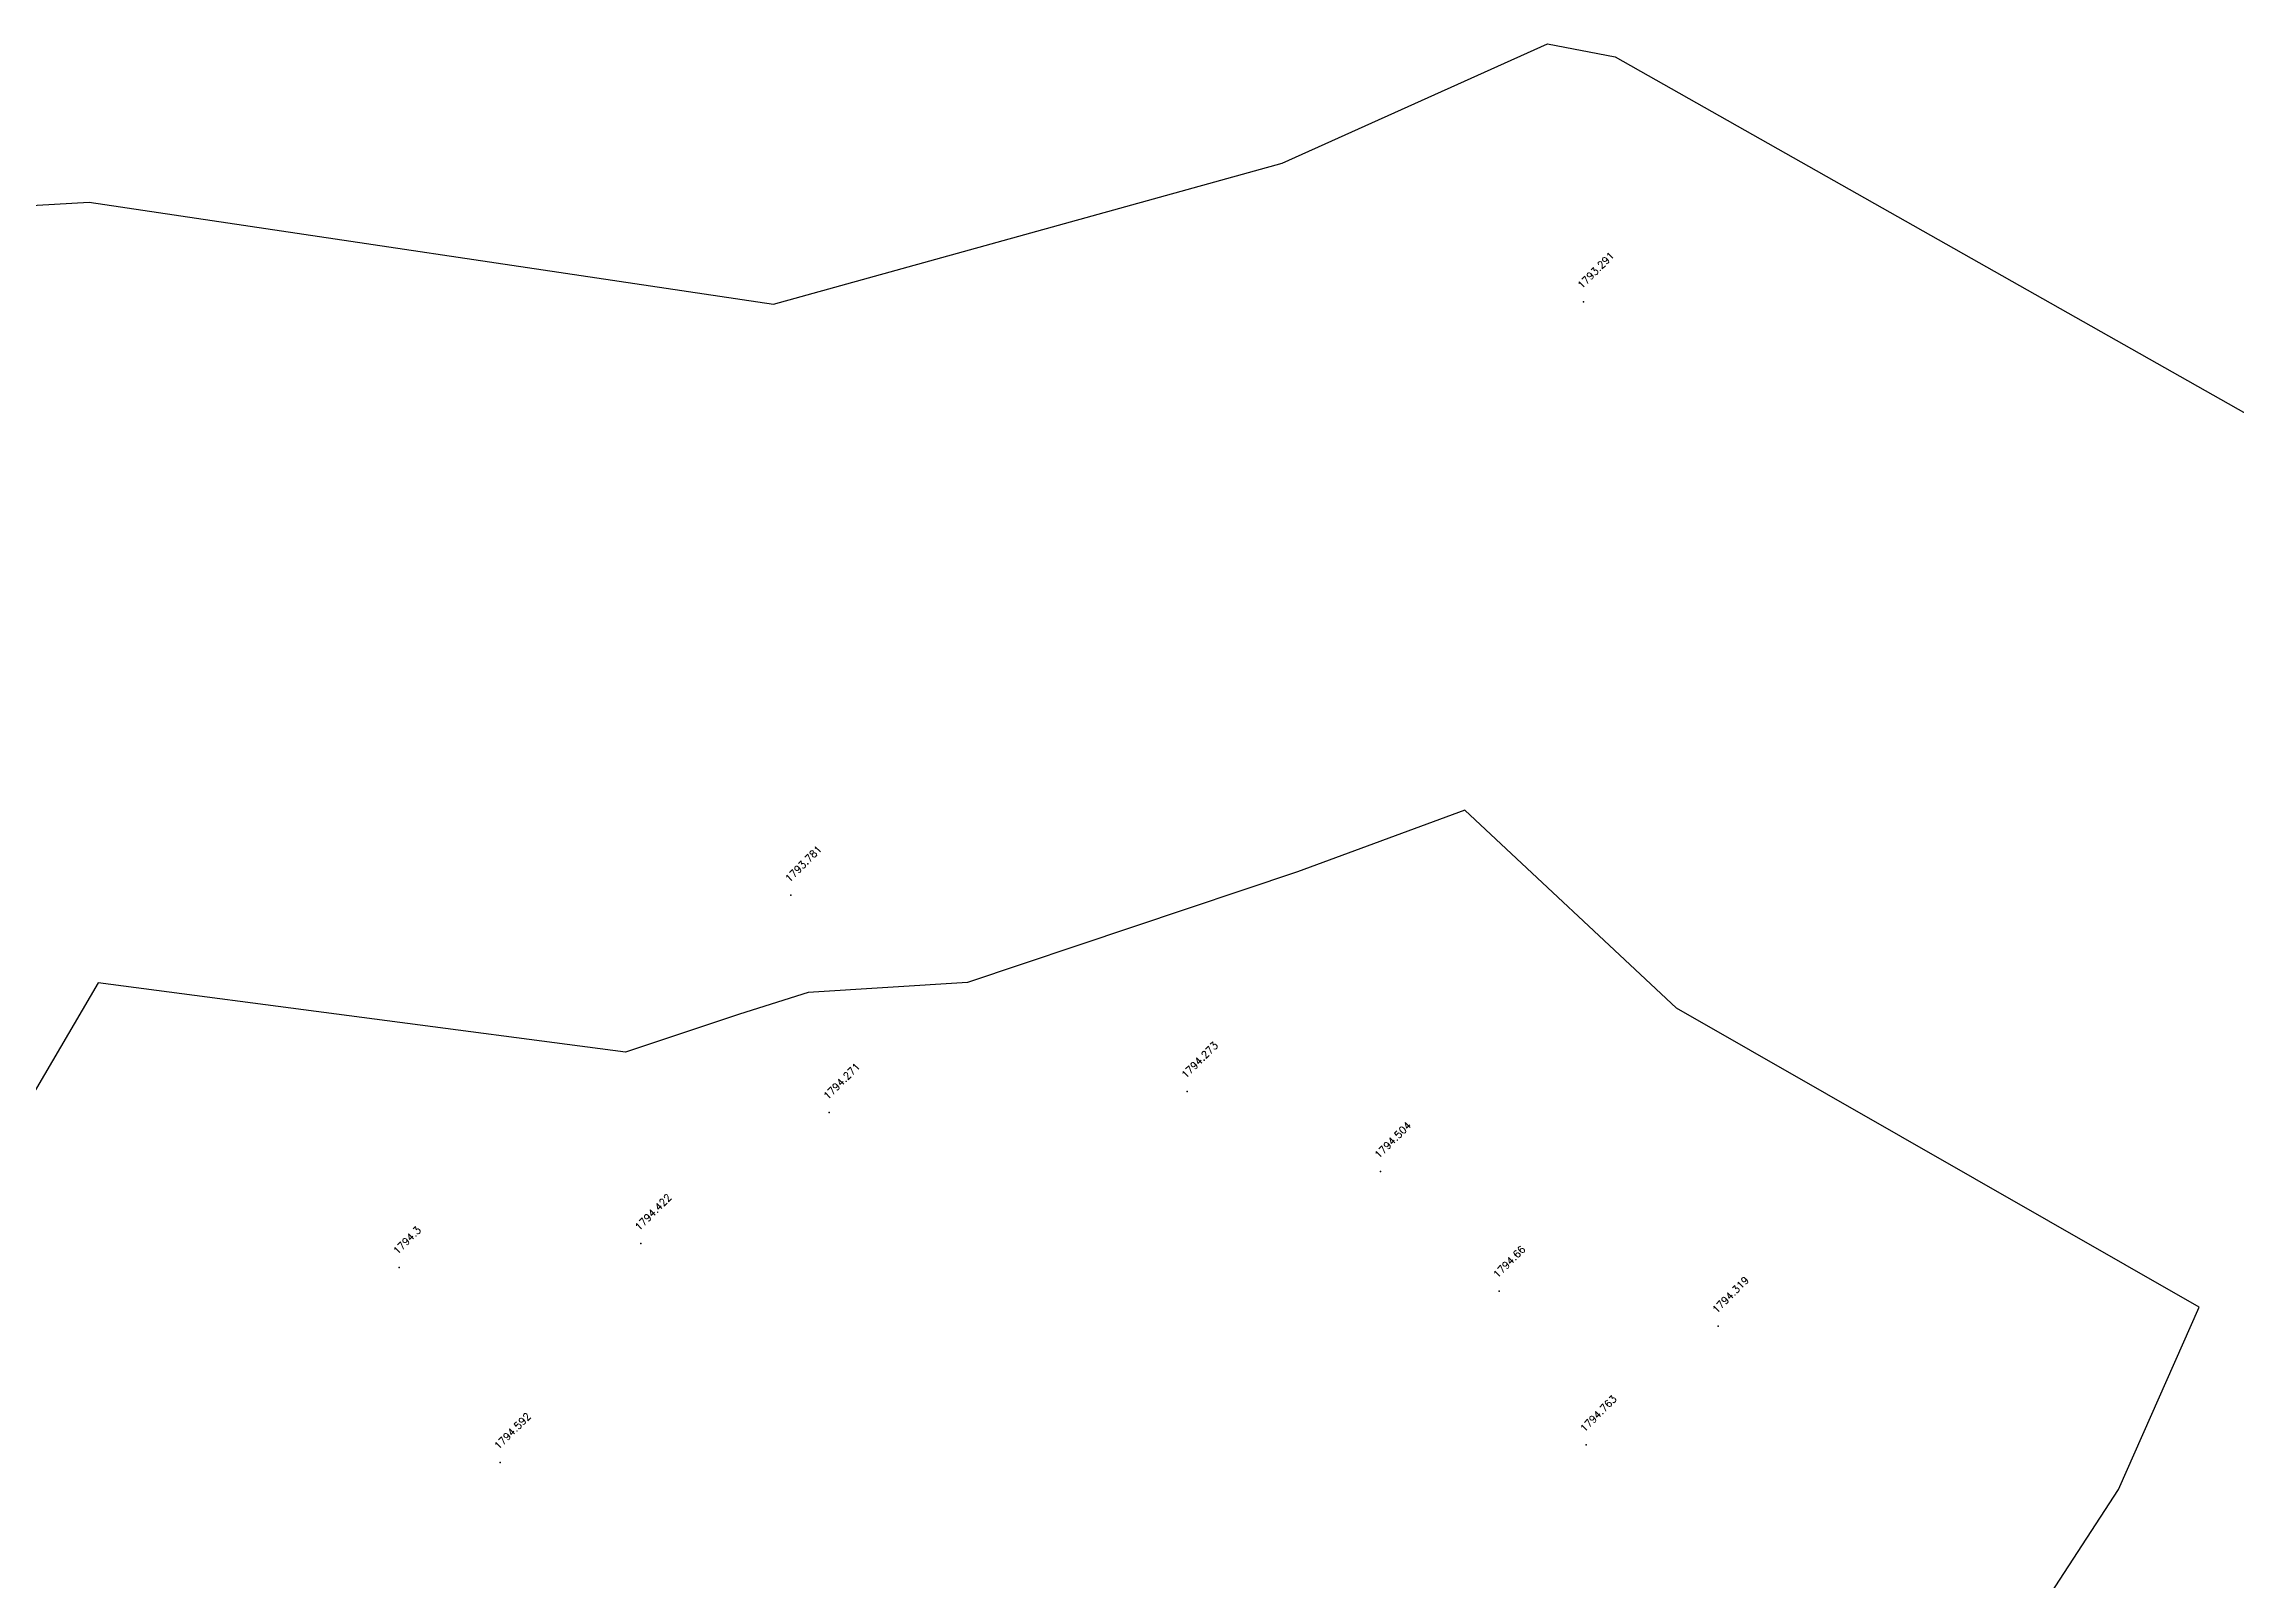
# Model space of a CAD drawing. Header units: inches. Extents: x 9956484 to 9957113, y 272553 to 273016.
# Drawn here: x 9956897 to 9956972.6, y 272705.4 to 272758.4 of the extents above; entities that cross this region are included whole.
import ezdxf
from ezdxf.enums import TextEntityAlignment as Align

# ---------------------------------------------------------------- set-up
doc = ezdxf.new("R2010")
doc.units = ezdxf.units.IN
doc.header["$MEASUREMENT"] = 0
for name, color, linetype in [('Contour', 4, 'Continuous'), ('Points', 7, 'Continuous'), ('Points-ELV', 6, 'Continuous'), ('Points-NUM', 4, 'Continuous'), ('Points-TXT', 3, 'Continuous')]:
    doc.layers.add(name, color=color, linetype=linetype)
doc.styles.add('romans', font='romans.shx')

# ---------------------------------------------------------------- blocks, each defined once
blk = doc.blocks.new('POINTS')
at = {"layer": 'Points'}
blk.add_line((0, 0), (0, 0), dxfattribs=at)
blk.add_point((0, 0), dxfattribs=at)
at = {"layer": 'Points-ELV', "style": 'romans'}
blk.add_attdef('ELEV', text='', height=1, rotation=45, dxfattribs=at).set_placement((0, 0), align=Align.BOTTOM_LEFT)
at = {"layer": 'Points-NUM', "style": 'romans'}
blk.add_attdef('PTNUM', text='', height=1, dxfattribs=at).set_placement((0, 0), align=Align.BOTTOM_RIGHT)
at = {"layer": 'Points-TXT', "style": 'romans'}
blk.add_attdef('DESC', text='', height=1, dxfattribs=at).set_placement((0, 0), align=Align.BOTTOM_RIGHT)

msp = doc.modelspace()

# ---------------------------------------------------------------- linework, layer by layer
at = {"layer": 'Contour'}
for points, elevation in [([(9956881.204, 272751.911), (9956898.537, 272752.914), (9956922.14, 272749.391), (9956939.676, 272754.252), (9956948.829, 272758.368), (9956951.165, 272757.923), (9956982.903, 272739.968), (9957023.303, 272716.89), (9957011.769, 272690.876)], 1793), ([(9956963.527, 272700.851), (9956968.511, 272708.52), (9956971.301, 272714.811), (9956953.27, 272725.111), (9956945.973, 272731.948), (9956940.202, 272729.815), (9956928.822, 272725.999), (9956923.329, 272725.661), (9956920.969, 272724.908), (9956917.036, 272723.597), (9956898.847, 272725.99), (9956893.286, 272716.509)], 1794)]:
    msp.add_lwpolyline(points, dxfattribs=dict(at, elevation=elevation))

# ---------------------------------------------------------------- block references
at = {"layer": 'Points', "linetype": 'Continuous'}
ref = msp.add_blockref('POINTS', (9956950.065, 272749.477, 1793.291), dxfattribs=at)
ref.add_attrib('ELEV', '1793.291', dxfattribs={"layer": 'Points-ELV', "height": 0.25, "rotation": 45, "style": 'romans'}).set_placement((9956950.065, 272749.852, 1793.291), align=Align.BOTTOM_LEFT)
ref = msp.add_blockref('POINTS', (9956922.739, 272729.012, 1793.781), dxfattribs=at)
ref.add_attrib('ELEV', '1793.781', dxfattribs={"layer": 'Points-ELV', "height": 0.25, "rotation": 45, "style": 'romans'}).set_placement((9956922.739, 272729.387, 1793.781), align=Align.BOTTOM_LEFT)
ref = msp.add_blockref('POINTS', (9956936.404, 272722.244, 1794.273), dxfattribs=at)
ref.add_attrib('ELEV', '1794.273', dxfattribs={"layer": 'Points-ELV', "height": 0.25, "rotation": 45, "style": 'romans'}).set_placement((9956936.404, 272722.619, 1794.273), align=Align.BOTTOM_LEFT)
ref = msp.add_blockref('POINTS', (9956924.059, 272721.515, 1794.271), dxfattribs=at)
ref.add_attrib('ELEV', '1794.271', dxfattribs={"layer": 'Points-ELV', "height": 0.25, "rotation": 45, "style": 'romans'}).set_placement((9956924.059, 272721.89, 1794.271), align=Align.BOTTOM_LEFT)
ref = msp.add_blockref('POINTS', (9956943.065, 272719.487, 1794.504), dxfattribs=at)
ref.add_attrib('ELEV', '1794.504', dxfattribs={"layer": 'Points-ELV', "height": 0.25, "rotation": 45, "style": 'romans'}).set_placement((9956943.065, 272719.862, 1794.504), align=Align.BOTTOM_LEFT)
ref = msp.add_blockref('POINTS', (9956917.557, 272717, 1794.422), dxfattribs=at)
ref.add_attrib('ELEV', '1794.422', dxfattribs={"layer": 'Points-ELV', "height": 0.25, "rotation": 45, "style": 'romans'}).set_placement((9956917.557, 272717.375, 1794.422), align=Align.BOTTOM_LEFT)
ref = msp.add_blockref('POINTS', (9956909.223, 272716.179, 1794.3), dxfattribs=at)
ref.add_attrib('ELEV', '1794.3', dxfattribs={"layer": 'Points-ELV', "height": 0.25, "rotation": 45, "style": 'romans'}).set_placement((9956909.223, 272716.554, 1794.3), align=Align.BOTTOM_LEFT)
ref = msp.add_blockref('POINTS', (9956947.154, 272715.364, 1794.66), dxfattribs=at)
ref.add_attrib('ELEV', '1794.66', dxfattribs={"layer": 'Points-ELV', "height": 0.25, "rotation": 45, "style": 'romans'}).set_placement((9956947.154, 272715.739, 1794.66), align=Align.BOTTOM_LEFT)
ref = msp.add_blockref('POINTS', (9956954.712, 272714.148, 1794.319), dxfattribs=at)
ref.add_attrib('ELEV', '1794.319', dxfattribs={"layer": 'Points-ELV', "height": 0.25, "rotation": 45, "style": 'romans'}).set_placement((9956954.712, 272714.523, 1794.319), align=Align.BOTTOM_LEFT)
ref = msp.add_blockref('POINTS', (9956950.154, 272710.054, 1794.763), dxfattribs=at)
ref.add_attrib('ELEV', '1794.763', dxfattribs={"layer": 'Points-ELV', "height": 0.25, "rotation": 45, "style": 'romans'}).set_placement((9956950.154, 272710.429, 1794.763), align=Align.BOTTOM_LEFT)
ref = msp.add_blockref('POINTS', (9956912.708, 272709.454, 1794.592), dxfattribs=at)
ref.add_attrib('ELEV', '1794.592', dxfattribs={"layer": 'Points-ELV', "height": 0.25, "rotation": 45, "style": 'romans'}).set_placement((9956912.708, 272709.829, 1794.592), align=Align.BOTTOM_LEFT)

doc.saveas('drawing.dxf')
